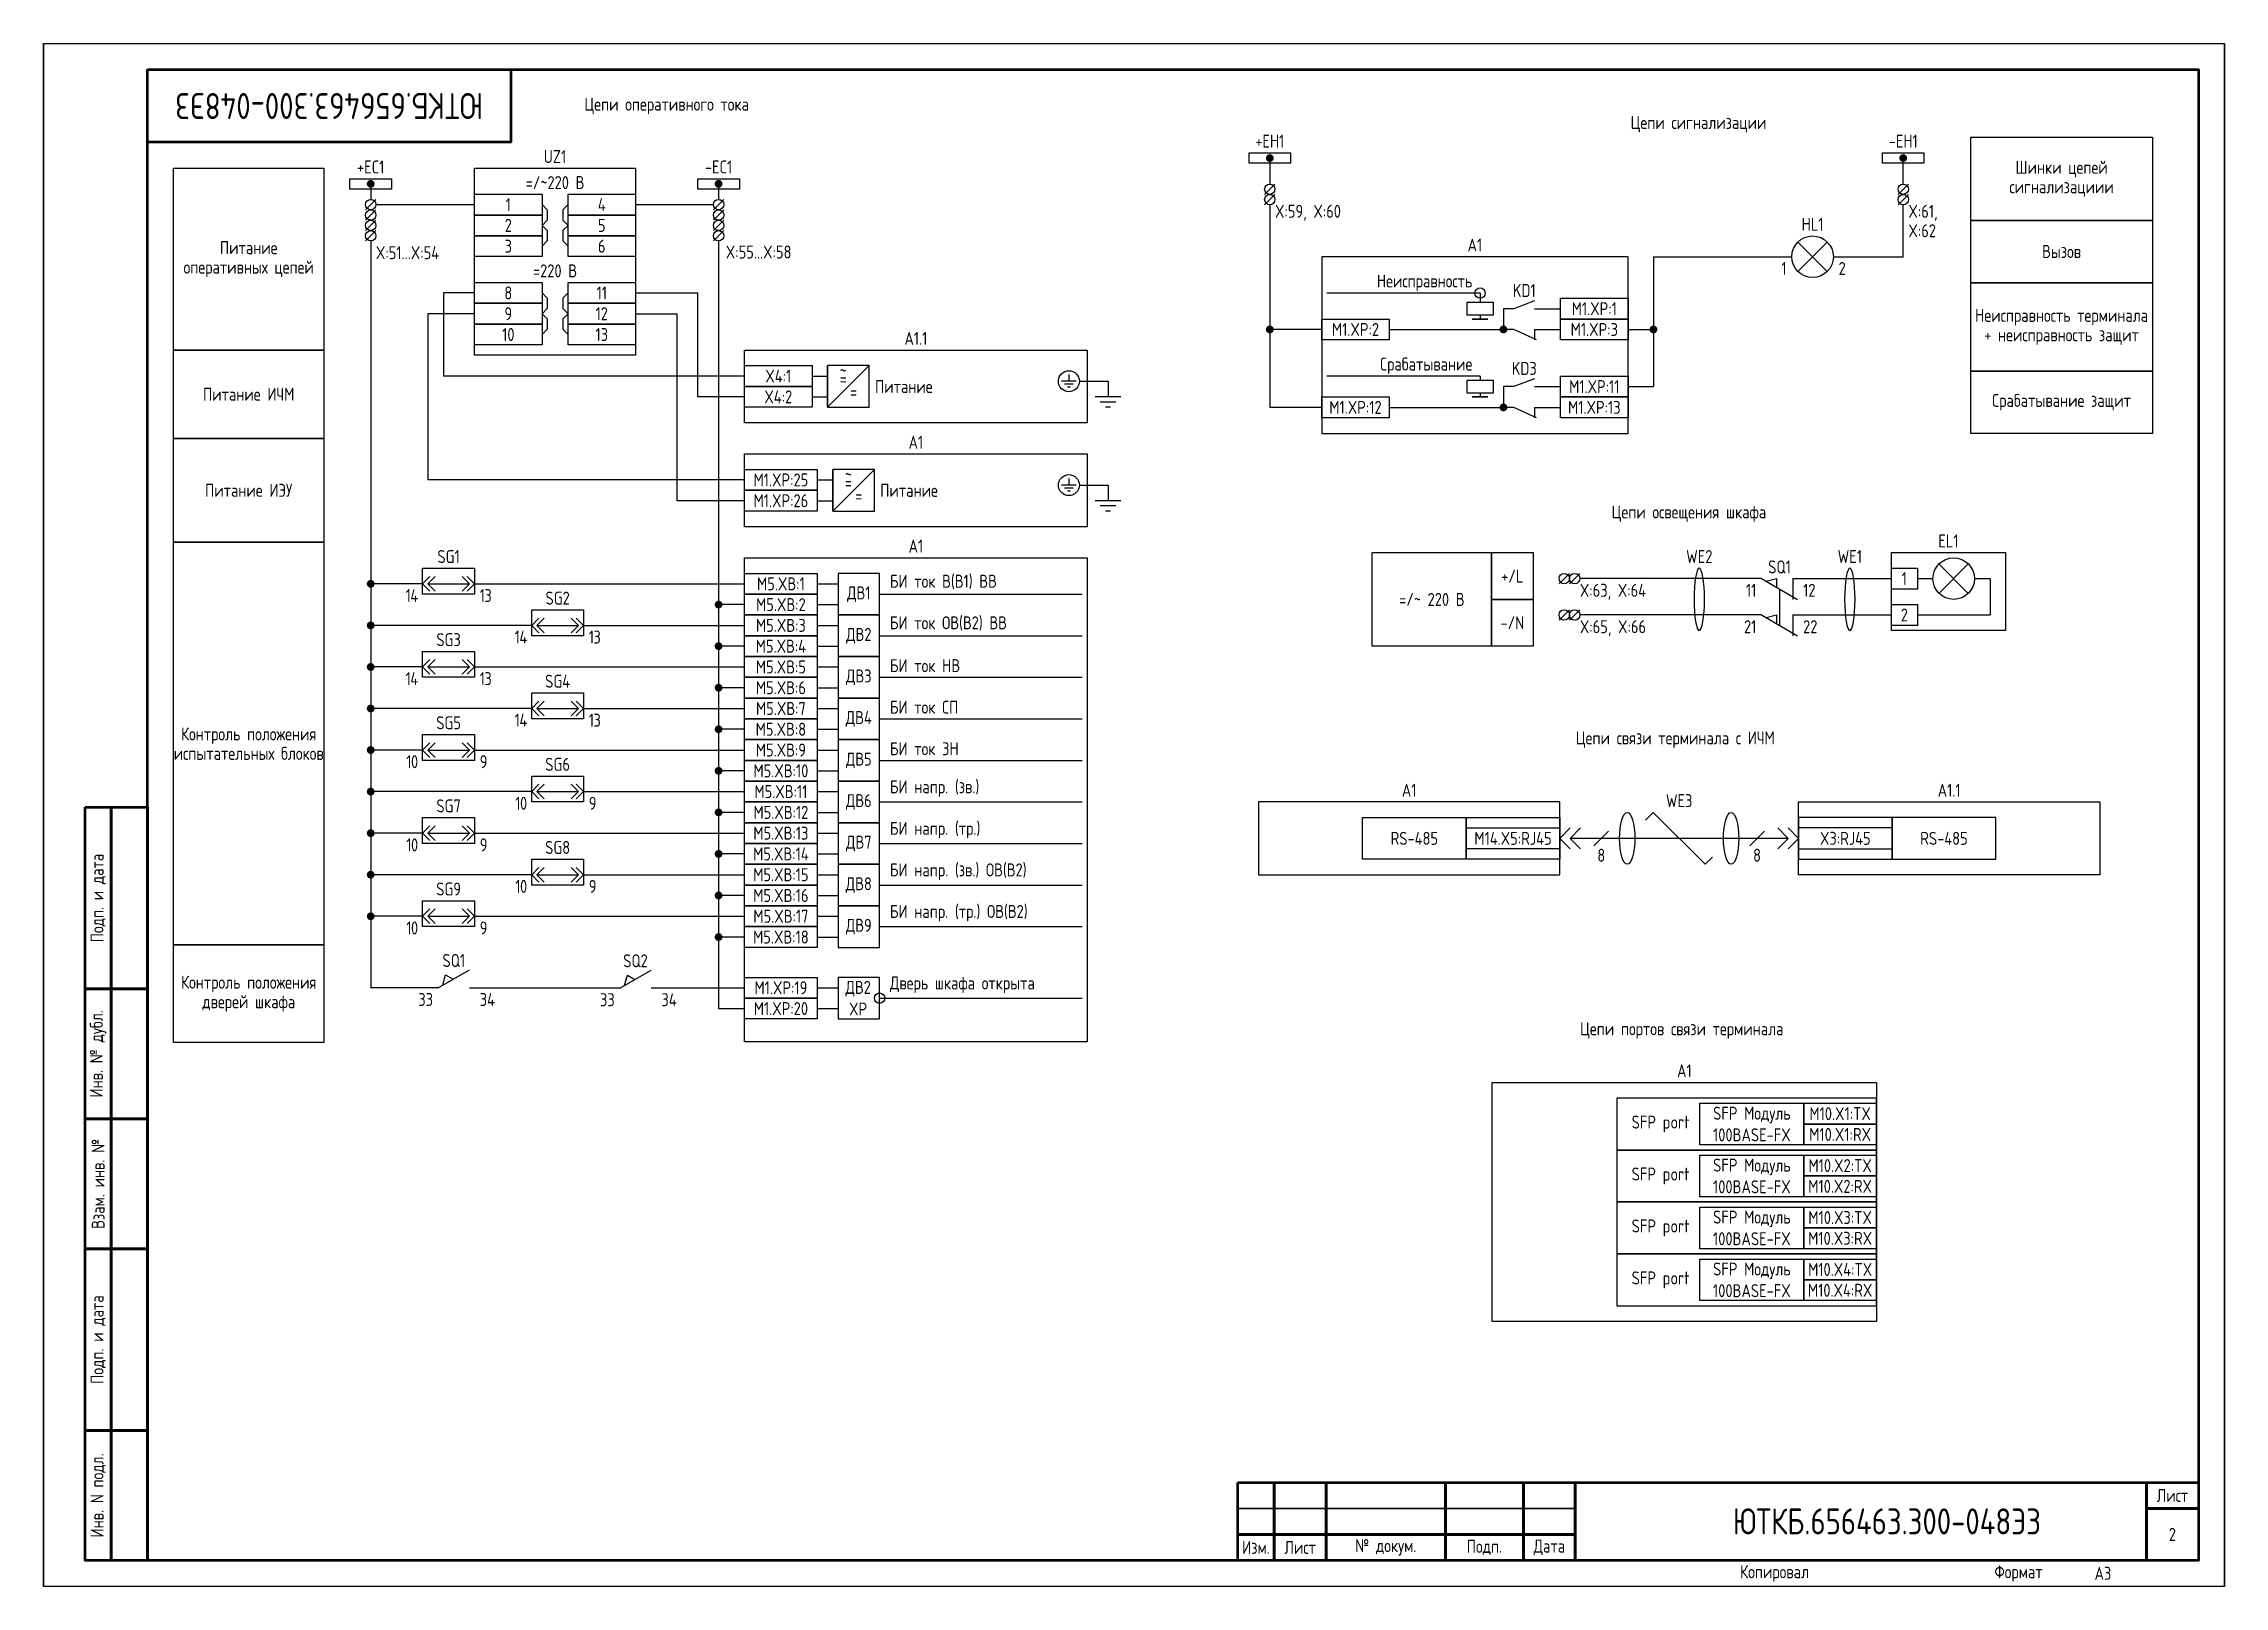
# Paper-space layout 'Лист2' of a CAD drawing. Header units: millimetres. Extents: x 266 to 501, y 22 to 188.
# The model-space entities are those that its viewports show. They can reach past a viewport. Long polylines and large blocks are cut down to what shows.
import ezdxf

# ---------------------------------------------------------------- set-up
doc = ezdxf.new("R2010")
doc.units = ezdxf.units.MM
doc.styles.add('Gost_type_A', font='GOST_A.TTF')

# ---------------------------------------------------------------- blocks, each defined once
blk = doc.blocks.new('Формат_А3')
blk.add_lwpolyline([(-420, 297), (0, 297), (0, 0), (-420, 0)], close=True)
at = {"lineweight": 50}
blk.add_lwpolyline([(-400, 292), (-5, 292), (-5, 5), (-400, 5)], close=True, dxfattribs=at)
blk = doc.blocks.new('Штамп угловой верхний')
at = {"lineweight": 50}
blk.add_lwpolyline([(0, 0), (70, 0), (70, -14), (0, -14)], close=True, dxfattribs=at)
blk = doc.blocks.new('Штамп левый нижний')
at = {"lineweight": 50}
for points in [[(-12, 145), (-7, 145), (-7, 110), (-12, 110)], [(-7, 145), (0, 145), (0, 110), (-7, 110)], [(-12, 110), (-7, 110), (-7, 85), (-12, 85)], [(-7, 110), (0, 110), (0, 85), (-7, 85)], [(-12, 85), (-7, 85), (-7, 60), (-12, 60)], [(-7, 85), (0, 85), (0, 60), (-7, 60)], [(-12, 60), (-7, 60), (-7, 25), (-12, 25)], [(-7, 60), (0, 60), (0, 25), (-7, 25)], [(-12, 25), (-7, 25), (-7, 0), (-12, 0)], [(-7, 25), (0, 25), (0, 0), (-7, 0)]]:
    blk.add_lwpolyline(points, close=True, dxfattribs=at)
at = {"char_height": 2.5, "attachment_point": 5, "rotation": 90, "style": 'Gost_type_A'}
for s, insert, width in [('Подп. и дата', (-9.5, 127.5), 35), ('Инв. № дубл.', (-9.5, 97.5), 25), ('Взам. инв. №', (-9.5, 72.5), 25), ('Подп. и дата', (-9.5, 42.5), 35), ('Инв. N подл.', (-9.5, 12.5), 25)]:
    blk.add_mtext(s, dxfattribs=dict(at, insert=insert, width=width))
blk = doc.blocks.new('Штамп малый нижний')
at = {"lineweight": 50}
for points in [[(-185, 15), (-178, 15), (-178, 5), (-185, 5)], [(-178, 15), (-168, 15), (-168, 5), (-178, 5)], [(-168, 15), (-145, 15), (-145, 5), (-168, 5)], [(-145, 15), (-130, 15), (-130, 5), (-145, 5)], [(-130, 15), (-120, 15), (-120, 5), (-130, 5)], [(-120, 15), (-10, 15), (-10, 0), (-120, 0)], [(-10, 15), (0, 15), (0, 10), (-10, 10)], [(-10, 10), (0, 10), (0, 0), (-10, 0)], [(-185, 5), (-178, 5), (-178, 0), (-185, 0)], [(-178, 5), (-168, 5), (-168, 0), (-178, 0)], [(-168, 5), (-145, 5), (-145, 0), (-168, 0)], [(-145, 5), (-130, 5), (-130, 0), (-145, 0)], [(-130, 5), (-120, 5), (-120, 0), (-130, 0)]]:
    blk.add_lwpolyline(points, close=True, dxfattribs=at)
for points in [[(-185, 15), (-178, 15), (-178, 10), (-185, 10)], [(-178, 15), (-168, 15), (-168, 10), (-178, 10)], [(-168, 15), (-145, 15), (-145, 10), (-168, 10)], [(-145, 15), (-130, 15), (-130, 10), (-145, 10)], [(-130, 15), (-120, 15), (-120, 10), (-130, 10)], [(-185, 10), (-178, 10), (-178, 5), (-185, 5)], [(-178, 10), (-168, 10), (-168, 5), (-178, 5)], [(-168, 10), (-145, 10), (-145, 5), (-168, 5)], [(-145, 10), (-130, 10), (-130, 5), (-145, 5)], [(-130, 10), (-120, 10), (-120, 5), (-130, 5)]]:
    blk.add_lwpolyline(points, close=True)
at = {"char_height": 2.5, "style": 'Gost_type_A'}
for s, insert, width, attachment_point in [('Лист', (-5, 12.5), 10, 5), ('Изм.', (-181.5, 2.5), 7, 5), ('Лист', (-173, 2.5), 10, 5), ('№ докум.', (-156.5, 2.5), 23, 5), ('Подп.', (-137.5, 2.5), 15, 5), ('Дата', (-125, 2.5), 10, 5), ('Копировал', (-75, -2.53), 13.1202, 6), ('Формат', (-30, -2.53), 13.1202, 6)]:
    blk.add_mtext(s, dxfattribs=dict(at, insert=insert, width=width, attachment_point=attachment_point))
blk = doc.blocks.new('POINT')
at = {"const_width": 0.75}
blk.add_lwpolyline([(-0.375, 0, 1), (0.375, 0, 1)], format="xyb", close=True, dxfattribs=at)
blk = doc.blocks.new('Шинка')
blk.add_lwpolyline([(-4, 1), (4, 1), (4, -1), (-4, -1)], close=True)
blk.add_blockref('POINT', (0, 0))
blk = doc.blocks.new('БИ_разъем')
for p, q in [((0, 0), (1.41, 1.41)), ((0, 0), (1.41, 1.41)), ((0, 0), (1.41, -1.41)), ((0, 0), (1.41, -1.41)), ((1, 0), (2.41, 1.41)), ((1, 0), (2.41, -1.41)), ((1, 0), (9, 0)), ((9, 0), (7.59, 1.41)), ((9, 0), (7.59, -1.41)), ((10, 0), (8.59, 1.41)), ((10, 0), (8.59, 1.41)), ((10, 0), (8.59, -1.41)), ((10, 0), (8.59, -1.41))]:
    blk.add_line(p, q)

msp = doc.modelspace()

# ---------------------------------------------------------------- linework, layer by layer
for p, q in [((656.16, 274.97), (656.16, 269.97)), ((778.15, 269.97), (778.15, 274.97)), ((483, 270), (483, 267)), ((550, 270), (550, 267)), ((657.16, 269.97), (655.16, 267.97)), ((779.15, 269.97), (777.15, 267.97)), ((484, 267), (482, 265)), ((484, 265), (482, 263)), ((484.01, 266), (503, 266)), ((534, 266), (549, 266)), ((551, 267), (549, 265)), ((551, 265), (549, 263)), ((657.16, 267.97), (655.16, 265.97)), ((656.16, 265.97), (656.16, 226.97)), ((779.15, 267.97), (777.15, 265.97)), ((778.15, 267.96), (778.15, 267.97)), ((778.15, 267.96), (778.15, 267.97)), ((778.15, 255.97), (778.15, 265.97)), ((484, 263), (482, 261)), ((484, 261), (482, 259)), ((551, 263), (549, 261)), ((551, 261), (549, 259)), ((483, 259), (483, 115.23)), ((550, 259), (550, 111.23)), ((757.87, 258.79), (763.53, 253.14)), ((763.53, 258.79), (757.87, 253.14)), ((730.04, 255.97), (739.97, 255.97)), ((730.04, 255.97), (730.04, 230.97)), ((739.97, 255.97), (756.7, 255.97)), ((764.7, 255.97), (778.15, 255.97)), ((503, 249), (497, 249)), ((497, 249), (497, 233)), ((534, 249), (546, 249)), ((546, 229), (546, 249)), ((696.66, 248.97), (667.16, 248.97)), ((696.66, 248.97), (696.66, 247.22)), ((494, 245), (494, 213)), ((503, 245), (494, 245)), ((534, 245), (542, 245)), ((542, 209), (542, 245)), ((696.66, 244.72), (696.66, 243.97)), ((666.16, 241.97), (656.16, 241.97)), ((707.16, 241.97), (707.16, 239.96)), ((725.16, 241.97), (730.04, 241.97)), ((555, 233), (497, 233)), ((571, 227), (571, 235)), ((571, 227), (579, 235)), ((619.48, 232), (625, 232)), ((696.66, 232.97), (667.16, 232.97)), ((696.66, 232.97), (696.66, 232.22)), ((555, 229), (546, 229)), ((666.16, 226.97), (656.16, 226.97)), ((696.66, 229.72), (696.66, 228.97)), ((707.16, 226.97), (707.16, 224.96)), ((725.16, 230.97), (730.04, 230.97)), ((572, 207), (572, 215)), ((572, 207), (580, 215)), ((555, 213), (494, 213)), ((619.48, 212), (625, 212)), ((555, 209), (542, 209)), ((713.87, 195), (711.87, 193)), ((715.87, 195), (713.87, 193)), ((750.87, 194), (715.88, 194)), ((750.87, 194), (757.79, 190)), ((751.73, 193.5), (753.73, 194)), ((753.73, 194), (753.73, 192.34)), ((756.87, 194), (756.87, 190)), ((756.87, 194), (775.87, 194)), ((780.87, 194), (783.87, 194)), ((785.04, 196.83), (790.69, 191.17)), ((790.69, 196.83), (785.04, 191.17)), ((791.87, 194), (794.87, 194)), ((794.87, 194), (794.87, 187)), ((493, 193), (483, 193)), ((503, 193), (555, 193)), ((555, 189), (550, 189)), ((569, 193), (573, 193)), ((569, 189), (573, 189)), ((581, 191), (620, 191)), ((514, 185), (483, 185)), ((524, 185), (555, 185)), ((569, 185), (573, 185)), ((713.87, 188), (711.87, 186)), ((715.87, 188), (713.87, 186)), ((750.87, 187), (715.88, 187)), ((750.87, 187), (757.79, 183)), ((751.73, 186.5), (753.73, 187)), ((753.73, 187), (753.73, 185.34)), ((756.87, 187), (756.87, 183)), ((756.87, 187), (775.87, 187)), ((780.87, 187), (794.87, 187)), ((555, 181), (550, 181)), ((569, 181), (573, 181)), ((581, 183), (620, 183)), ((493, 177), (483, 177)), ((503, 177), (555, 177)), ((569, 177), (573, 177)), ((555, 173), (550, 173)), ((569, 173), (573, 173)), ((581, 175), (620, 175)), ((514, 169), (483, 169)), ((524, 169), (555, 169)), ((569, 169), (573, 169)), ((555, 165), (550, 165)), ((569, 165), (573, 165)), ((581, 167), (620, 167)), ((493, 161), (483, 161)), ((503, 161), (555, 161)), ((569, 161), (573, 161)), ((555, 157), (550, 157)), ((569, 157), (573, 157)), ((581, 159), (620, 159)), ((514, 153), (483, 153)), ((524, 153), (555, 153)), ((569, 153), (573, 153)), ((555, 149), (550, 149)), ((569, 149), (573, 149)), ((581, 151), (620, 151)), ((728.53, 147.53), (730, 149)), ((730, 149), (740, 139)), ((493, 145), (483, 145)), ((503, 145), (555, 145)), ((569, 145), (573, 145)), ((581, 143), (620, 143)), ((712, 144), (714, 146)), ((712, 144), (714, 146)), ((712, 144), (714, 142)), ((712, 144), (714, 142)), ((714, 144), (716, 146)), ((714, 144), (716, 146)), ((756, 144), (714, 144)), ((714, 144), (716, 142)), ((714, 144), (716, 142)), ((721.41, 145.41), (718.59, 142.59)), ((751.41, 145.41), (748.59, 142.59)), ((756, 144), (754, 146)), ((756, 144), (754, 146)), ((756, 144), (754, 142)), ((756, 144), (754, 142)), ((758, 144), (756, 146)), ((758, 144), (756, 146)), ((758, 144), (756, 142)), ((758, 144), (756, 142)), ((555, 141), (550, 141)), ((569, 141), (573, 141)), ((740, 139), (741.41, 140.41)), ((514, 137), (483, 137)), ((524, 137), (555, 137)), ((569, 137), (573, 137)), ((581, 135), (620, 135)), ((555, 133), (550, 133)), ((569, 133), (573, 133)), ((493, 129), (483, 129)), ((503, 129), (555, 129)), ((569, 129), (573, 129)), ((581, 127), (620, 127)), ((555, 125), (550, 125)), ((569, 125), (573, 125)), ((496, 115.23), (502, 118.69)), ((496.86, 115.73), (497.43, 117.71)), ((497.43, 117.71), (498.87, 116.88)), ((531, 115.18), (537, 118.64)), ((531.86, 115.68), (532.43, 117.67)), ((532.43, 117.67), (533.87, 116.84)), ((496, 115.23), (483, 115.23)), ((531, 115.18), (502, 115.18)), ((537, 115.23), (555, 115.23)), ((569, 115.23), (573, 115.23)), ((550, 111.23), (555, 111.23)), ((550, 111.23), (555, 111.23)), ((569, 111.23), (573, 111.23)), ((581, 113.23), (620, 113.23))]:
    msp.add_line(p, q)
at = {"ltscale": 1.08}
for p, q in [((703.16, 245.97), (701.16, 245.97)), ((701.16, 245.97), (701.16, 241.97)), ((707.16, 245.97), (712.16, 245.97)), ((679.16, 241.97), (701.16, 241.97)), ((703.16, 241.97), (701.16, 241.97)), ((707.16, 241.97), (712.16, 241.97)), ((679.16, 226.97), (701.16, 226.97)), ((703.16, 230.97), (701.16, 230.97)), ((701.16, 230.97), (701.16, 226.97)), ((703.16, 226.97), (701.16, 226.97)), ((707.16, 230.97), (712.16, 230.97)), ((707.16, 226.97), (712.16, 226.97))]:
    msp.add_line(p, q, dxfattribs=at)
at = {"ltscale": 4.32}
for p, q in [((707.16, 247.47), (703.16, 245.97)), ((707.55, 239.97), (703.16, 241.97)), ((618.89, 232), (616.04, 232)), ((618.32, 231.43), (616.61, 231.43)), ((617.46, 233.28), (617.46, 232)), ((625, 232), (625, 229)), ((707.16, 232.47), (703.16, 230.97)), ((617.75, 230.86), (617.18, 230.86)), ((627.5, 229), (622.5, 229)), ((626.5, 228), (623.5, 228)), ((625.5, 227), (624.5, 227)), ((707.55, 224.97), (703.16, 226.97)), ((618.89, 212), (616.04, 212)), ((618.32, 211.43), (616.61, 211.43)), ((617.75, 210.86), (617.18, 210.86)), ((617.46, 213.28), (617.46, 212)), ((625, 212), (625, 209)), ((627.5, 209), (622.5, 209)), ((626.5, 208), (623.5, 208)), ((625.5, 207), (624.5, 207))]:
    msp.add_line(p, q, dxfattribs=at)
at = {"ltscale": 4}
for p, q in [((568, 233), (571, 233)), ((568, 229), (571, 229)), ((569, 213), (572, 213)), ((569, 209), (572, 209))]:
    msp.add_line(p, q, dxfattribs=at)
at = {"ltscale": 0.5}
msp.add_line((754.33, 192), (754.33, 185), dxfattribs=at)
for points in [[(826.15, 262.97), (791.15, 262.97), (791.15, 278.97), (826.15, 278.97)], [(474, 238), (445, 238), (445, 273), (474, 273)], [(503, 273), (534, 273), (534, 237), (503, 237)], [(503, 268), (516, 268), (516, 264), (503, 264)], [(521, 268), (534, 268), (534, 264), (521, 264)], [(503, 264), (516, 264), (516, 260), (503, 260)], [(521, 264), (534, 264), (534, 260), (521, 260)], [(826.15, 250.97), (791.15, 250.97), (791.15, 262.97), (826.15, 262.97)], [(503, 260), (516, 260), (516, 256), (503, 256)], [(521, 260), (534, 260), (534, 256), (521, 256)], [(666.16, 221.97), (725.16, 221.97), (725.16, 255.97), (666.16, 255.97)], [(503, 251), (516, 251), (516, 247), (503, 247)], [(521, 251), (534, 251), (534, 247), (521, 247)], [(712.16, 247.97), (725.16, 247.97), (725.16, 243.97), (712.16, 243.97)], [(826.15, 233.97), (791.15, 233.97), (791.15, 250.97), (826.15, 250.97)], [(503, 247), (516, 247), (516, 243), (503, 243)], [(521, 247), (534, 247), (534, 243), (521, 243)], [(666.16, 243.97), (679.16, 243.97), (679.16, 239.97), (666.16, 239.97)], [(699.16, 247.22), (699.16, 244.72), (694.16, 244.72), (694.16, 247.22)], [(698.16, 243.97), (695.16, 243.97)], [(712.16, 243.97), (725.16, 243.97), (725.16, 239.97), (712.16, 239.97)], [(503, 243), (516, 243), (516, 239), (503, 239)], [(521, 243), (534, 243), (534, 239), (521, 239)], [(474, 221), (445, 221), (445, 238), (474, 238)], [(555, 238), (621, 238), (621, 224), (555, 224)], [(555, 235), (568, 235), (568, 231), (555, 231)], [(555, 231), (568, 231), (568, 227), (555, 227)], [(699.16, 232.22), (699.16, 229.72), (694.16, 229.72), (694.16, 232.22)], [(712.16, 232.97), (725.16, 232.97), (725.16, 228.97), (712.16, 228.97)], [(826.15, 221.97), (791.15, 221.97), (791.15, 233.97), (826.15, 233.97)], [(666.16, 228.97), (679.16, 228.97), (679.16, 224.97), (666.16, 224.97)], [(698.16, 228.97), (695.16, 228.97)], [(712.16, 228.97), (725.16, 228.97), (725.16, 224.97), (712.16, 224.97)], [(474, 201), (445, 201), (445, 221), (474, 221)], [(555, 218), (621, 218), (621, 204), (555, 204)], [(555, 215), (569, 215), (569, 211), (555, 211)], [(555, 211), (569, 211), (569, 207), (555, 207)], [(474, 123.47), (445, 123.47), (445, 201), (474, 201)], [(555, 198), (621, 198), (621, 104.81), (555, 104.81)], [(698.87, 181), (675.87, 181), (675.87, 199), (698.87, 199)], [(706.87, 190), (698.87, 190), (698.87, 199), (706.87, 199)], [(775.87, 199), (797.87, 199), (797.87, 184), (775.87, 184)], [(493, 196), (503, 196), (503, 191), (493, 191)], [(555, 195), (569, 195), (569, 191), (555, 191)], [(775.87, 196), (780.87, 196), (780.87, 192), (775.87, 192)], [(555, 191), (569, 191), (569, 187), (555, 187)], [(706.87, 181), (698.87, 181), (698.87, 190), (706.87, 190)], [(775.87, 189), (780.87, 189), (780.87, 185), (775.87, 185)], [(514, 188), (524, 188), (524, 183), (514, 183)], [(555, 187), (569, 187), (569, 183), (555, 183)], [(555, 183), (569, 183), (569, 179), (555, 179)], [(493, 180), (503, 180), (503, 175), (493, 175)], [(555, 179), (569, 179), (569, 175), (555, 175)], [(555, 175), (569, 175), (569, 171), (555, 171)], [(514, 172), (524, 172), (524, 167), (514, 167)], [(555, 171), (569, 171), (569, 167), (555, 167)], [(493, 164), (503, 164), (503, 159), (493, 159)], [(555, 167), (569, 167), (569, 163), (555, 163)], [(555, 163), (569, 163), (569, 159), (555, 159)], [(514, 156), (524, 156), (524, 151), (514, 151)], [(555, 159), (569, 159), (569, 155), (555, 155)], [(555, 155), (569, 155), (569, 151), (555, 151)], [(493, 148), (503, 148), (503, 143), (493, 143)], [(555, 151), (569, 151), (569, 147), (555, 147)], [(555, 147), (569, 147), (569, 143), (555, 143)], [(654, 137), (712, 137), (712, 151), (654, 151)], [(674, 148), (694, 148), (694, 140), (674, 140)], [(694, 148), (712, 148), (712, 140), (694, 140)], [(816, 137), (758, 137), (758, 151), (816, 151)], [(776, 148), (758, 148), (758, 140), (776, 140)], [(796, 148), (776, 148), (776, 140), (796, 140)], [(555, 143), (569, 143), (569, 139), (555, 139)], [(694, 146), (712, 146), (712, 142), (694, 142)], [(776, 146), (758, 146), (758, 142), (776, 142)], [(514, 140), (524, 140), (524, 135), (514, 135)], [(555, 139), (569, 139), (569, 135), (555, 135)], [(555, 135), (569, 135), (569, 131), (555, 131)], [(493, 132), (503, 132), (503, 127), (493, 127)], [(555, 131), (569, 131), (569, 127), (555, 127)], [(555, 127), (569, 127), (569, 123), (555, 123)], [(474, 104.71), (445.03, 104.71), (445.03, 123.47), (474, 123.47)], [(555, 117.23), (569, 117.23), (569, 113.23), (555, 113.23)], [(555, 117.23), (569, 117.23), (569, 113.23), (555, 113.23)], [(555, 113.23), (569, 113.23), (569, 109.23), (555, 109.23)], [(699, 97), (773, 97), (773, 51), (699, 51)], [(723, 84), (773, 84), (773, 94), (723, 94)], [(739, 93), (759, 93), (759, 85), (739, 85)], [(759, 93), (773, 93), (773, 89), (759, 89)], [(759, 89), (773, 89), (773, 85), (759, 85)], [(723, 74), (773, 74), (773, 84), (723, 84)], [(739, 83), (759, 83), (759, 75), (739, 75)], [(759, 83), (773, 83), (773, 79), (759, 79)], [(759, 79), (773, 79), (773, 75), (759, 75)], [(723, 64), (773, 64), (773, 74), (723, 74)], [(739, 73), (759, 73), (759, 65), (739, 65)], [(759, 73), (773, 73), (773, 69), (759, 69)], [(759, 69), (773, 69), (773, 65), (759, 65)], [(723, 54), (773, 54), (773, 64), (723, 64)], [(739, 63), (759, 63), (759, 55), (739, 55)], [(759, 63), (773, 63), (773, 59), (759, 59)], [(759, 59), (773, 59), (773, 55), (759, 55)]]:
    msp.add_lwpolyline(points, close=True)
for points in [[(516, 266), (517, 265), (517, 263), (516, 262)], [(521, 266), (520, 265), (520, 263), (521, 262)], [(516, 262), (517, 261), (517, 259), (516, 258)], [(521, 262), (520, 261), (520, 259), (521, 258)], [(516, 249), (517, 248), (517, 246), (516, 245)], [(521, 249), (520, 248), (520, 246), (521, 245)], [(516, 245), (517, 244), (517, 242), (516, 241)], [(521, 245), (520, 244), (520, 242), (521, 241)]]:
    msp.add_lwpolyline(points)
at = {"ltscale": 4}
for points in [[(571, 227), (579, 227), (579, 235), (571, 235)], [(572, 207), (580, 207), (580, 215), (572, 215)], [(573, 187), (581, 187), (581, 195), (573, 195)], [(573, 179), (581, 179), (581, 187), (573, 187)], [(573, 171), (581, 171), (581, 179), (573, 179)], [(573, 163), (581, 163), (581, 171), (573, 171)], [(573, 155), (581, 155), (581, 163), (573, 163)], [(573, 147), (581, 147), (581, 155), (573, 155)], [(573, 139), (581, 139), (581, 147), (573, 147)], [(573, 131), (581, 131), (581, 139), (573, 139)], [(573, 123), (581, 123), (581, 131), (573, 131)], [(573, 109.23), (581, 109.23), (581, 117.23), (573, 117.23)]]:
    msp.add_lwpolyline(points, close=True, dxfattribs=at)
for centre, radius in [((656.16, 268.97), 1), ((778.15, 268.97), 1), ((483, 266), 1), ((483, 264), 1), ((550, 266), 1), ((550, 264), 1), ((656.16, 266.97), 1), ((778.15, 266.97), 1), ((483, 262), 1), ((483, 260), 1), ((550, 262), 1), ((550, 260), 1), ((760.7, 255.97), 4), ((696.66, 248.97), 1), ((617.46, 232), 2.02), ((617.46, 212), 2.02), ((787.87, 194), 4), ((712.87, 194), 1), ((714.87, 194), 1), ((712.87, 187), 1), ((714.87, 187), 1), ((581, 113.23), 1)]:
    msp.add_circle(centre, radius)
at = {"extrusion": (0, 0, -1)}
for centre in [(738.87, 190), (767.87, 190)]:
    msp.add_ellipse(centre, major_axis=(0, -6), ratio=0.166667, dxfattribs=at)
for centre in [(725, 144), (745, 144)]:
    msp.add_ellipse(centre, major_axis=(0, -5), ratio=0.293778)

# ---------------------------------------------------------------- block references
at = {"color": 1}
for name, p in [('Формат_А3', (420, 0)), ('Формат_А3', (840, 0)), ('Формат_А3', (1260, 0)), ('Штамп левый нижний', (440, 5)), ('Штамп малый нижний', (835, 5))]:
    msp.add_blockref(name, p, dxfattribs=at)
for name, p in [('Штамп угловой верхний', (440, 292)), ('Шинка', (656.16, 274.97)), ('Шинка', (778.15, 274.97)), ('Шинка', (483, 270)), ('Шинка', (550, 270)), ('POINT', (656.16, 241.97)), ('POINT', (701.16, 241.97)), ('POINT', (730.04, 241.97)), ('POINT', (701.16, 226.97)), ('POINT', (483, 193)), ('БИ_разъем', (493, 193)), ('POINT', (550, 189)), ('POINT', (483, 185)), ('БИ_разъем', (514, 185)), ('POINT', (550, 181)), ('POINT', (483, 177)), ('БИ_разъем', (493, 177)), ('POINT', (550, 173)), ('POINT', (483, 169)), ('БИ_разъем', (514, 169)), ('POINT', (550, 165)), ('POINT', (483, 161)), ('БИ_разъем', (493, 161)), ('POINT', (550, 157)), ('POINT', (483, 153)), ('БИ_разъем', (514, 153)), ('POINT', (550, 149)), ('POINT', (483, 145)), ('БИ_разъем', (493, 145)), ('POINT', (550, 141)), ('POINT', (483, 137)), ('БИ_разъем', (514, 137)), ('БИ_разъем', (493, 129)), ('POINT', (550, 133)), ('POINT', (483, 129)), ('POINT', (550, 125))]:
    msp.add_blockref(name, p)

# ---------------------------------------------------------------- texts
at = {"insert": (475, 285), "char_height": 5, "width": 70, "attachment_point": 5, "rotation": 180, "style": 'Gost_type_A'}
msp.add_mtext('ЮТКБ.656463.300-048Э3', dxfattribs=at)
at = {"char_height": 2.5, "style": 'Gost_type_A'}
for s, insert, width, attachment_point, line_spacing_factor in [('Цепи оперативного тока', (540, 285), 197, 5, 0.9), ('Цепи сигнализации', (738.72, 281.47), 197.5, 5, 0.9), ('UZ1', (518.5, 274), 31, 8, 0.9), ('Шинки цепей сигнализациии', (808.65, 270.97), 35, 5, 0.9), ('=/~220 В', (518.5, 269), 31, 8, 0.9), ('X:59, X:60', (657.16, 265.97), 16, 1, 0.9), ('X:61,\\PX:62', (779.15, 265.97), 16, 1, 0.9), ('Питание\\Pоперативных цепей', (459.5, 255.5), 29, 5, 0.9), ('X:51...X:54', (484, 258), 16, 1, 0.9), ('X:55...X:58', (551.39, 258.13), 16, 1, 0.9), ('A1', (695.66, 256.97), 59, 8, 0.9), ('Вызов', (808.65, 256.97), 35, 5, 0.9), ('=220 В', (518.5, 252), 31, 8, 0.9), ('Неисправность', (695.16, 250.97), 37, 6, 0.8), ('Неисправность терминала + неисправность защит', (808.65, 242.47), 35, 5, 0.9), ('A1.1', (588, 239), 66, 8, 0.9), ('Питание ИЧМ', (459.5, 229.5), 29, 5, 0.9), ('Срабатывание защит', (808.65, 227.97), 35, 5, 0.9), ('A1', (588, 219), 66, 8, 0.9), ('Питание ИЭУ', (459.5, 211), 28.9936, 5, 0.9), ('Цепи освещения шкафа', (736.87, 206.5), 122, 5, 0.9), ('EL1', (786.86, 200), 21.9942, 8, 0.9), ('SG1', (498, 197), 10, 8, 0.9), ('A1', (588, 199), 66, 8, 0.9), ('+/L', (702.87, 194.5), 8, 5, 0.9), ('{\\T0.9;14}', (492, 192), 5, 3, 0.9), ('{\\T0.9;13}', (504, 192), 5, 1, 0.9), ('SG2', (519, 189), 10, 8, 0.9), ('=/~ 220 В', (687.37, 190), 23, 5, 0.9), ('X:63, X:64', (715.87, 193), 17.9949, 1, 0.9), ('-/N', (702.87, 185.5), 8, 5, 0.9), ('X:65, X:66', (715.87, 186), 17.9949, 1, 0.9), ('SG3', (498, 181), 10, 8, 0.9), ('{\\T0.9;14}', (513, 184), 5, 3, 0.9), ('{\\T0.9;13}', (525, 184), 5, 1, 0.9), ('{\\T0.9;14}', (492, 176), 5, 3, 0.9), ('{\\T0.9;13}', (504, 176), 5, 1, 0.9), ('SG4', (519, 173), 10, 8, 0.9), ('{\\T0.9;14}', (513, 168), 5, 3, 0.9), ('{\\T0.9;13}', (525, 168), 5, 1, 0.9), ('Контроль положения\\Pиспытательных блоков', (459.5, 162.23), 29, 5, 0.9), ('SG5', (498, 165), 10, 8, 0.9), ('Цепи связи терминала с ИЧМ', (734.25, 163), 197.5, 5, 0.9), ('{\\T0.9;10}', (492, 160), 5, 3, 0.9), ('{\\T0.9;9}', (504, 160), 5, 1, 0.9), ('SG6', (519, 157), 10, 8, 0.9), ('SG7', (498, 149), 10, 8, 0.9), ('{\\T0.9;10}', (513, 152), 5, 3, 0.9), ('{\\T0.9;9}', (525, 152), 5, 1, 0.9), ('A1', (683, 152), 58.0002, 8, 0.9), ('A1.1', (787, 152), 58.0002, 8, 0.9), ('{\\T0.9;10}', (492, 144), 5, 3, 0.9), ('{\\T0.9;9}', (504, 144), 5, 1, 0.9), ('SG8', (519, 141), 10, 8, 0.9), ('SG9', (498, 133), 10, 8, 0.9), ('{\\T0.9;10}', (513, 136), 5, 3, 0.9), ('{\\T0.9;9}', (525, 136), 5, 1, 0.9), ('{\\T0.9;10}', (492, 128), 5, 3, 0.9), ('{\\T0.9;9}', (504, 128), 5, 1, 0.9), ('Контроль положения\\Pдверей шкафа', (459.51, 114.09), 28.9733, 5, 0.9), ('Цепи портов связи терминала', (735.5, 107), 197, 5, 0.9), ('A1', (736, 98), 74.0002, 8, 0.9)]:
    msp.add_mtext(s, dxfattribs=dict(at, insert=insert, width=width, attachment_point=attachment_point, line_spacing_factor=line_spacing_factor))
at = {"style": 'Gost_type_A'}
for s, insert, char_height, width, attachment_point in [('+EH1', (656.16, 276.97), 2.5, 10, 8), ('-EH1', (778.15, 276.97), 2.5, 10, 8), ('+EC1', (483, 272), 2.5, 10, 8), ('-EC1', (550, 272), 2.5, 10, 8), ('1', (509.5, 266), 2.5, 13, 5), ('4', (527.5, 266), 2.5, 13, 5), ('2', (509.5, 262), 2.5, 13, 5), ('5', (527.5, 262), 2.5, 13, 5), ('HL1', (760.7, 260.97), 2.5, 14, 8), ('3', (509.5, 258), 2.5, 13, 5), ('6', (527.5, 258), 2.5, 13, 5), ('1', (755.7, 254.97), 2.5, 6, 3), ('2', (765.7, 254.97), 2.5, 6, 1), ('8', (509.5, 249), 2.5, 13, 5), ('11', (527.5, 249), 2.5, 13, 5), ('KD1', (705.16, 249.47), 2.5, 8, 5), ('9', (509.5, 245), 2.5, 13, 5), ('12', (527.5, 245), 2.5, 13, 5), ('M1.XP:1', (718.66, 245.97), 2.5, 13, 5), ('10', (509.5, 241), 2.5, 13, 5), ('13', (527.5, 241), 2.5, 13, 5), ('M1.XP:2', (672.66, 241.97), 2.5, 13, 5), ('M1.XP:3', (718.66, 241.97), 2.5, 13, 5), ('KD3', (705.16, 234.47), 2.5, 8, 5), ('X4:1', (561.5, 233), 2.5, 13, 5), ('~', (574, 234.03), 2.5, 2.7, 5), ('=', (574, 232.53), 2.5, 6, 5), ('Питание', (585.67, 230.99), 2.5, 11.3452, 5), ('M1.XP:11', (718.66, 230.97), 2.5, 13, 5), ('X4:2', (561.5, 229), 2.5, 13, 5), ('=', (576, 230), 2.5, 6, 5), ('M1.XP:12', (672.66, 226.97), 2.5, 13, 5), ('M1.XP:13', (718.66, 226.97), 2.5, 13, 5), ('M1.XP:25', (562, 213), 2.5, 13.9956, 5), ('~', (575, 214.03), 2.5, 2.7, 5), ('M1.XP:26', (562, 209), 2.5, 13.9956, 5), ('=', (575, 212.53), 2.5, 6, 5), ('=', (577, 210), 2.5, 6, 5), ('Питание', (586.67, 210.99), 2.5, 11.3452, 5), ('WE2', (738.87, 197), 2.5, 10, 8), ('SQ1', (754.33, 195), 2.5, 10, 8), ('WE1', (767.87, 197), 2.5, 10, 8), ('M5.XВ:1', (562, 193), 2.5, 14, 5), ('БИ ток В(В1) ВВ', (583, 192), 2.5, 27.8465, 7), ('1', (778.37, 194), 2.5, 5, 5), ('M5.XВ:2', (562, 189), 2.5, 14, 5), ('ДВ1', (577, 191), 2.5, 7.9998, 5), ('11', (749.87, 193), 2.5, 6, 3), ('12', (758.87, 193), 2.5, 6, 1), ('M5.XВ:3', (562, 185), 2.5, 14, 5), ('БИ ток ОВ(В2) ВВ', (583, 184), 2.5, 27.8465, 7), ('21', (749.87, 186), 2.5, 6, 3), ('22', (758.87, 186), 2.5, 6, 1), ('2', (778.37, 187), 2.5, 5, 5), ('M5.XВ:4', (562, 181), 2.5, 14, 5), ('ДВ2', (577, 183), 2.5, 7.9998, 5), ('M5.XВ:5', (562, 177), 2.5, 14, 5), ('ДВ3', (577, 175), 2.5, 7.9998, 5), ('БИ ток НВ', (583, 176), 2.5, 31.722, 7), ('M5.XВ:6', (562, 173), 2.5, 14, 5), ('M5.XВ:7', (562, 169), 2.5, 14, 5), ('ДВ4', (577, 167), 2.5, 7.9998, 5), ('БИ ток СП', (583, 168), 2.5, 35.3442, 7), ('M5.XВ:8', (562, 165), 2.5, 14, 5), ('M5.XВ:9', (562, 161), 2.5, 14, 5), ('ДВ5', (577, 159), 2.5, 7.9998, 5), ('БИ ток ЗН', (583, 160), 2.5, 33.6483, 7), ('M5.XВ:10', (562, 157), 2.5, 14, 5), ('БИ напр. (зв.)', (583, 152), 2.5, 33.6483, 7), ('M5.XВ:11', (562, 153), 2.5, 14, 5), ('ДВ6', (577, 151), 2.5, 7.9998, 5), ('WE3', (735, 150), 2.5, 20, 8), ('M5.XВ:12', (562, 149), 2.5, 14, 5), ('БИ напр. (тр.)', (583, 144), 2.5, 27.8465, 7), ('M5.XВ:13', (562, 145), 2.5, 14, 5), ('ДВ7', (577, 143), 2.5, 7.9998, 5), ('RS-485', (684, 144), 2.5, 19.9998, 5), ('M14.X5:RJ45', (703, 144), 2.5, 18.0002, 5), ('X3:RJ45', (767, 144), 2.5, 18.0002, 5), ('RS-485', (786, 144), 2.5, 19.9998, 5), ('M5.XВ:14', (562, 141), 2.5, 14, 5), ('БИ напр. (зв.) ОВ(В2)', (583, 136), 2.5, 27.8465, 7), ('8', (720, 142), 2.5, 20, 2), ('8', (750, 142), 2.5, 20, 2), ('M5.XВ:15', (562, 137), 2.5, 14, 5), ('ДВ8', (577, 135), 2.5, 7.9998, 5), ('M5.XВ:16', (562, 133), 2.5, 14, 5), ('M5.XВ:17', (562, 129), 2.5, 14, 5), ('БИ напр. (тр.) ОВ(В2)', (583, 128), 2.5, 27.8465, 7), ('M5.XВ:18', (562, 125), 2.5, 14, 5), ('ДВ9', (577, 127), 2.5, 7.9998, 5), ('SQ1', (499, 119.23), 2.5, 10, 8), ('SQ2', (534, 119.18), 2.5, 10, 8), ('33', (495, 114.23), 2.5, 6, 3), ('34', (504, 114.23), 2.5, 6, 1), ('33', (530, 114.18), 2.5, 6, 3), ('34', (539, 114.18), 2.5, 6, 1), ('M1.XP:19', (562, 115.23), 2.5, 14, 5), ('ДВ2 XP', (576.88, 113.23), 2.5, 7.7588, 5), ('Дверь шкафа открыта', (583, 114.23), 2.5, 35.9749, 7), ('M1.XP:20', (562, 111.23), 2.5, 14, 5), ('SFP port', (737, 89), 2.5, 20, 6), ('SFP Mодуль 100BASE-FX', (749, 89), 2.5, 19.9998, 5), ('M10.X1:RX', (766, 87), 2.5, 14, 5), ('M10.X1:TX', (766, 91), 2.5, 14, 5), ('SFP port', (737, 79), 2.5, 20, 6), ('SFP Mодуль 100BASE-FX', (749, 79), 2.5, 19.9998, 5), ('M10.X2:TX', (766, 81), 2.5, 14, 5), ('M10.X2:RX', (766, 77), 2.5, 14, 5), ('SFP Mодуль 100BASE-FX', (749, 69), 2.5, 19.9998, 5), ('M10.X3:TX', (766, 71), 2.5, 14, 5), ('SFP port', (737, 69), 2.5, 20, 6), ('M10.X3:RX', (766, 67), 2.5, 14, 5), ('SFP port', (737, 59), 2.5, 20, 6), ('SFP Mодуль 100BASE-FX', (749, 59), 2.5, 19.9998, 5), ('M10.X4:TX', (766, 61), 2.5, 14, 5), ('M10.X4:RX', (766, 57), 2.5, 14, 5), ('ЮТКБ.656463.300-048Э3', (775, 12.5), 5, 120, 5), ('2', (830, 10), 2.5, 10, 5), ('A3', (815, 2.5), 2.5, 20, 4)]:
    msp.add_mtext(s, dxfattribs=dict(at, insert=insert, char_height=char_height, width=width, attachment_point=attachment_point))
at = {"color": 6, "insert": (695.16, 234.97), "char_height": 2.5, "width": 37, "attachment_point": 6, "line_spacing_factor": 0.8, "style": 'Gost_type_A'}
msp.add_mtext('Срабатывание', dxfattribs=at)

psp = doc.layouts.new('Лист2')

# ---------------------------------------------------------------- viewports
at = {"layer": '0'}
psp.add_viewport(center=(383.68, 105.01), size=(235.18, 166.3039), view_center_point=(630, 148.5), view_height=297, dxfattribs=at)

doc.saveas('drawing.dxf')
